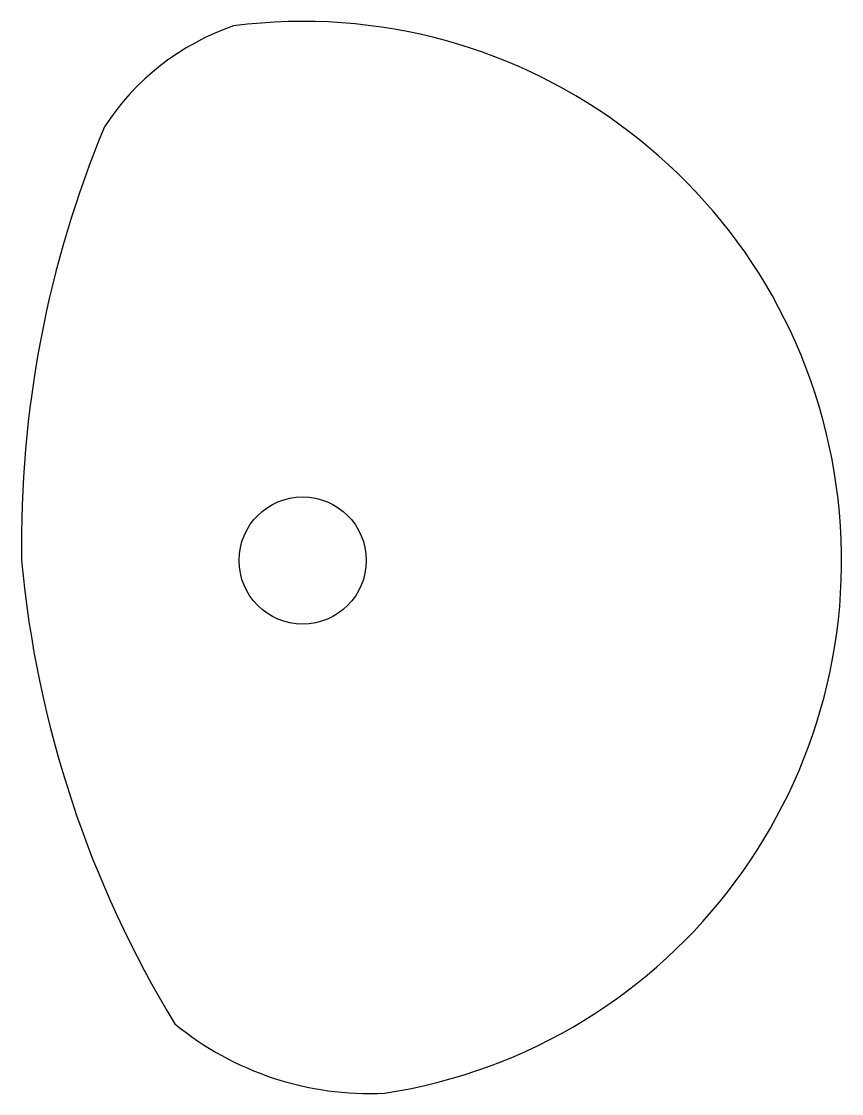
# Model space of a CAD drawing. Header units: inches. Extents: x -0.8 to 1.53, y -1.51 to 1.53.
import ezdxf

# ---------------------------------------------------------------- set-up
doc = ezdxf.new("R2010")
doc.units = ezdxf.units.IN
doc.header["$MEASUREMENT"] = 0

msp = doc.modelspace()

# ---------------------------------------------------------------- linework, layer by layer
msp.add_lwpolyline([(-0.3617, -1.3112, 0.185604), (0.2316, -1.5073, 0.988051), (-0.1953, 1.5124, 0.168218), (-0.5606, 1.2271, 0.103251), (-0.7954, 0, 0.114414)], format="xyb", close=True)
msp.add_circle((0, 0), 0.18)

doc.saveas('drawing.dxf')
